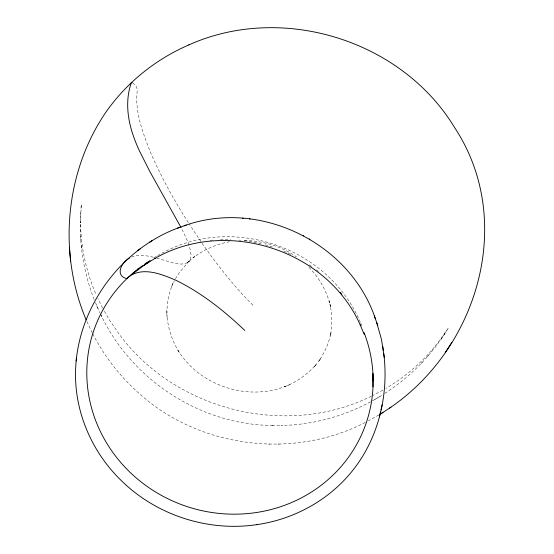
<?xml version="1.0" encoding="UTF-8"?>
<svg xmlns="http://www.w3.org/2000/svg" width="554" height="554" viewBox="0 0 554 554"><rect width="100%" height="100%" fill="white"/><g stroke="black" fill="none" stroke-linecap="round" stroke-linejoin="round"><path stroke-width="0.42" stroke-dasharray="2.77 2.08" d="M80.683 213.463L80.69 212.611L80.517 222.756L80.524 221.919C80.759 246.959 86.195 271.876 96.161 294.839M166.906 313.599C166.837 303.239 168.901 292.879 172.966 283.35L171.629 286.432L174.337 280.816M80.988 208.311L81.32 204.204L80.192 226.773L80.822 239.937M175.459 278.759L179.205 272.81L190.209 259.584A78.571 21.751 46.6 0 0 190.922 254.023C189.96 245.041 185.625 236.897 181.747 228.892M384.739 393.458C410.528 376.845 432.522 354.283 448.331 327.982L437.882 342.836L431.975 350.045L432.238 349.747C418.956 364.996 403.27 378.181 385.813 388.396M441.123 339.2L446.219 331.493M427.238 356.769L428.547 355.349M421.04 363.59L422.328 362.198M382.842 390.148L372.946 395.431M378.77 414.981L368.368 420.805M372.724 400.639L381.284 395.701L372.676 400.674M153.991 257.714L156.934 256.08M157.668 255.671C229.204 212.791 328.328 245.879 360.453 322.663M370.543 401.823C343.127 416.601 312.179 424.89 281.023 425.5M365.315 422.404C293.274 459.758 199.565 448.041 139.289 393.548L138.722 393.056C119.893 376.304 104.159 356.077 92.657 333.647M371.374 396.158C287.027 438.117 176.504 410.749 120.218 335.558L109.45 320.046L102.989 308.786M131.52 257.098C138.929 254.051 147.226 255.692 154.725 257.562M229.612 241.752C216.441 244.079 203.865 249.598 193.242 257.721L195.444 255.83L187.113 262.963L181.573 264.119L173.547 263.032L155.515 257.755M100.468 313.903C131.028 379.649 200.583 425.188 273.274 425.493M244.453 240.533C262.873 240.616 281.3 246.308 296.432 256.855M272.056 425.52L282.436 425.472M278.053 444.121L279.264 444.135M268.676 444.142L269.729 444.156M132.669 82.802L136.623 86.936L137.316 90.018C134.58 111.16 142.482 131.769 149.995 151.131C160.695 176.269 173.977 200.236 188.727 223.207M252.956 305.24C233.899 286.349 217.403 265.068 201.975 243.158M308.924 267.333C318.882 277.422 326.181 290.109 329.865 303.8L329.159 300.926L330.807 307.719L330.087 304.762C332.262 314.977 332.372 325.62 330.336 335.863L331.043 332.587C328.993 342.739 324.831 352.448 318.903 360.945L320.863 358.396L314.118 367.101L316.009 364.636C308.066 373.631 298.211 380.951 287.187 385.716L289.306 384.836L283.433 387.239L285.442 386.401C246.925 401.415 199.398 385.536 177.882 350.128L179.067 352.039C172.01 340.731 167.724 327.677 166.927 314.36M201.012 241.724L189.17 223.913M102.587 308.017L97.982 298.744M92.255 332.885L86.84 321.362M95.44 302.671L100.122 313.155M100.606 314.153L101.867 316.909M96.701 305.773L98.023 308.647M94.173 299.562C86.258 279.299 81.68 257.748 80.503 236.032M360.834 323.418L361.72 325.773M81.286 245.277L81.597 249.106M166.796 310.406L167.038 317.497M210.195 240.332A143.832 136.637 17.8 0 1 212.729 240.09M220.36 239.619A143.832 136.637 17.8 0 1 230.575 239.605M239.086 240.124A143.832 136.637 17.8 0 1 240.789 240.284M244.182 240.671A143.832 136.637 17.8 0 1 260.996 243.732M265.137 244.799A143.832 136.637 17.8 0 1 273.33 247.271M283.745 251.177A143.832 136.637 17.8 0 1 290.767 254.321M309.312 264.86A143.832 136.637 17.8 0 1 312.124 266.786M316.258 269.784A143.832 136.637 17.8 0 1 319.616 272.395M189.447 260.955L187.113 262.963L189.447 260.955"/><path stroke-width="0.83" d="M179.683 227.348C118.037 249.459 73.474 313.335 75.586 379.04C76.75 417.224 94.007 454.259 121.409 480.706L121.548 480.837C156.678 515.303 208.193 531.944 256.841 524.631M76.521 357.378L76.133 360.973M256.647 524.659C292.048 519.673 325.676 502.007 349.062 474.833C377.634 441.988 389.171 396.276 383.756 353.473M379.393 416.864L380.543 411.954M380.993 409.828L382.135 404.932M389.628 408.056C478.573 347.926 515.663 220.035 454.605 127.586C401.712 39.978 281.868 3.04 188.755 44.957M445.25 352.483L451.856 342.344M132.628 273.932L149.435 261.259L143.431 265.608L155.058 258.365L154.753 258.545C225.873 217.32 327.102 249.716 360.363 325.226L360.218 324.9L364.207 334.374M134.207 272.062L138.853 268.316M129.574 257.942C121.444 262.361 114.408 275.913 127.198 278.697L127.953 277.609C141.602 266.01 161.297 274.015 175.625 280.144C201.427 292.713 224.135 310.815 244.847 330.496M137.496 250.733L140.28 248.808M149.303 242.541L151.893 240.748M379.497 414.551L383.022 412.398M381.692 413.277L391.006 407.142M188.997 44.853C155.854 59.14 126.637 82.56 105.918 112.164C64.887 172.031 57.935 253.365 86.223 319.949M184.177 225.797C259.473 198.346 350.183 242.922 375.397 318.792M177.405 228.165L186.317 225.035M132.115 82.574L131.353 82.705C125.426 99.166 127.254 117.476 132.669 133.839A197.079 54.548 46.6 0 0 139.068 150.134L149.802 171.456L181.04 227.528M242.299 218.255L243.185 218.338M249.411 218.906L250.124 218.975M309.271 238.926L309.984 239.342M303.19 235.505L303.751 235.838M376.644 322.435L381.477 339.401L384.275 357.434M374.31 315.759L377.773 325.572M382.793 346.416L383.306 350.294M69.402 247.271L70.593 261.121M372.884 377.475L372.953 380.847L372.821 373.417L372.932 386.893M364.033 332.504A143.832 136.637 17.8 0 1 296.044 500.518A143.832 136.637 17.8 0 1 111.853 451.046A143.832 136.637 17.8 0 1 135.384 271.093M137.316 269.542A143.832 136.637 17.8 0 1 142.613 265.588M144.649 264.168A143.832 136.637 17.8 0 1 150.224 260.56M340.218 292.436A143.832 136.637 17.8 0 1 341.832 294.382"/></g></svg>
